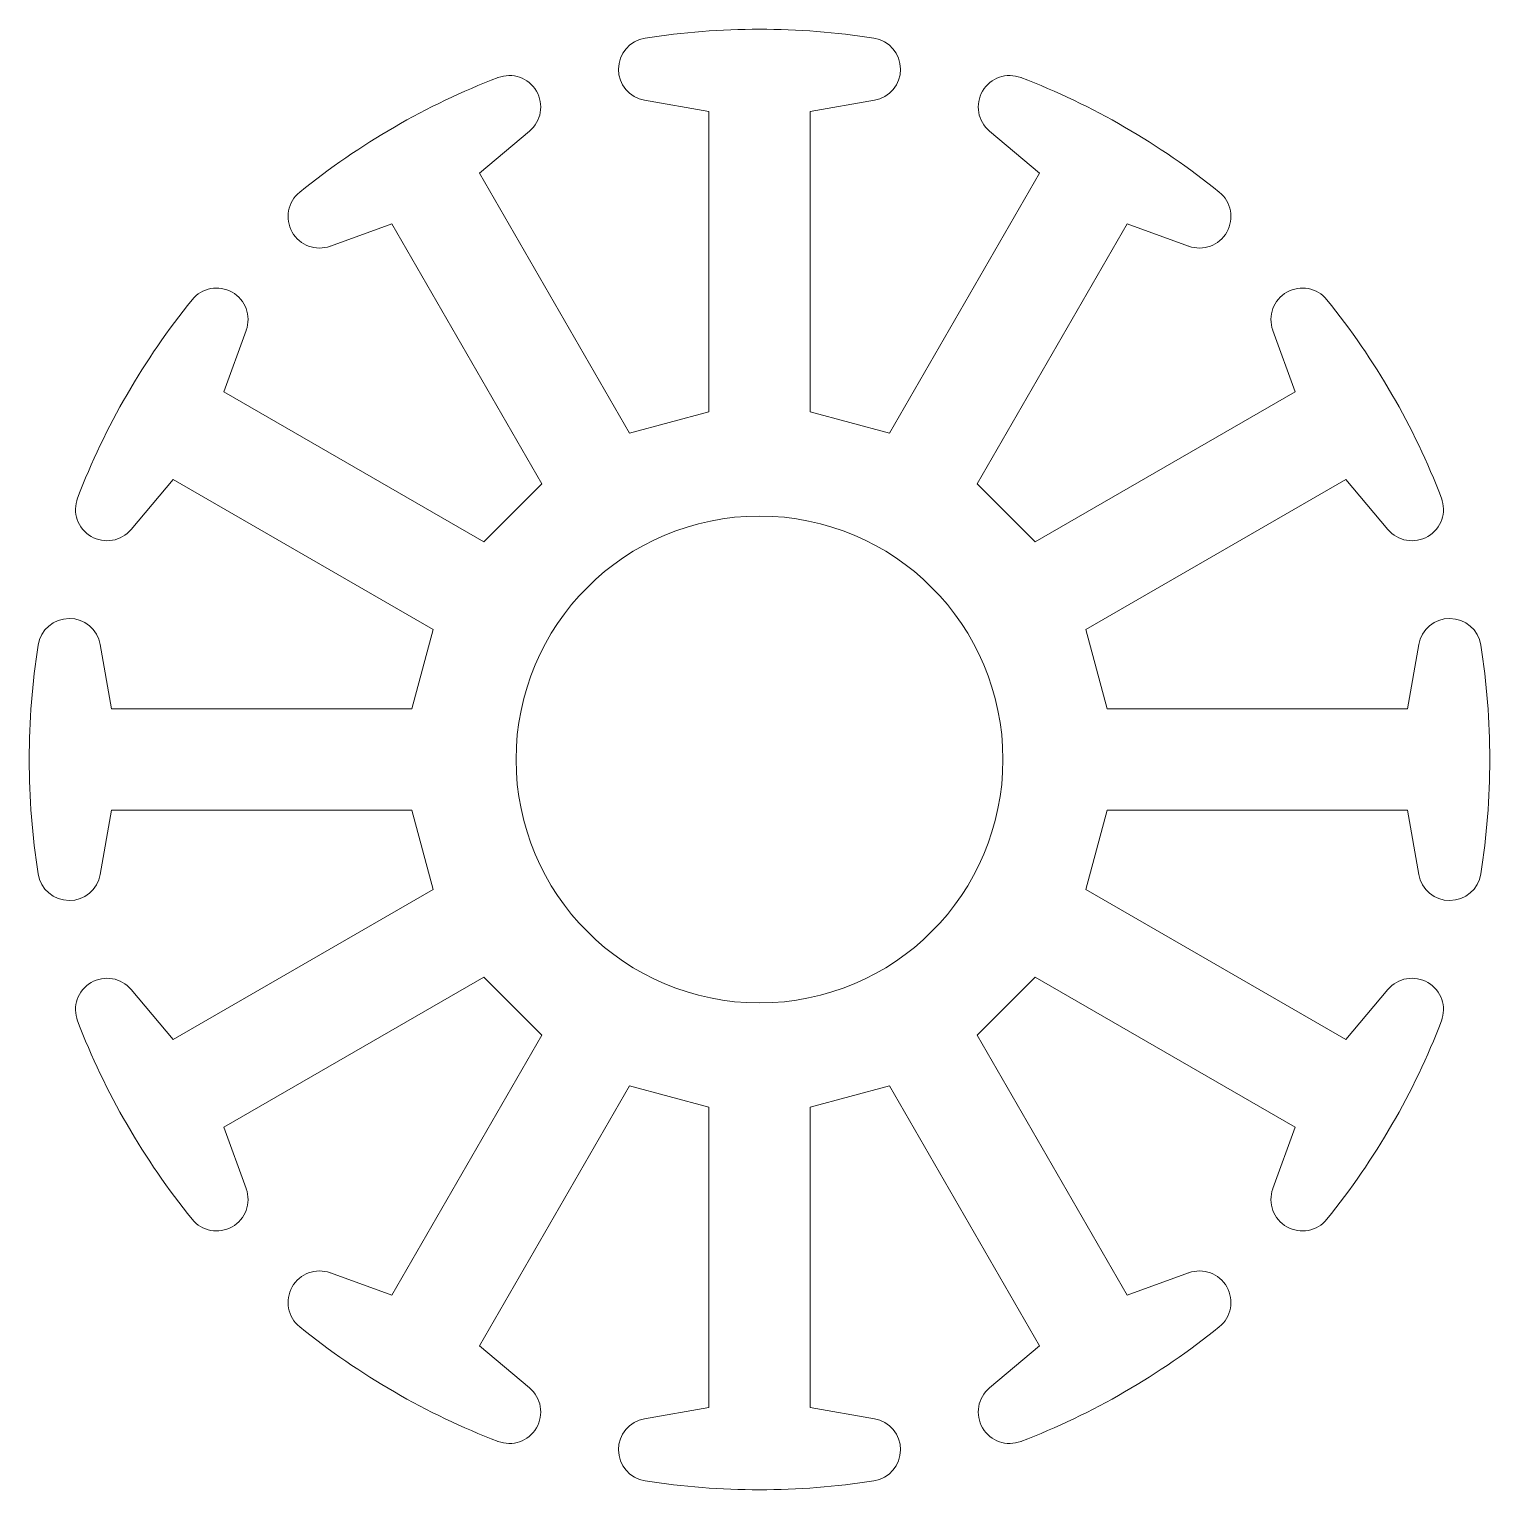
# Model space of a CAD drawing. Header units: millimetres. Extents: x -9 to 9, y -9 to 9.
import ezdxf

# ---------------------------------------------------------------- set-up
doc = ezdxf.new("R2010")
doc.units = ezdxf.units.MM

msp = doc.modelspace()

# ---------------------------------------------------------------- linework, layer by layer
at = {"color": 7, "linetype": 'Continuous', "lineweight": 15}
for p, q in [((-1.417, 8.124), (-0.625, 7.984)), ((0.625, 7.984), (1.417, 8.124)), ((-0.625, 7.984), (-0.625, 4.284)), ((0.625, 4.284), (0.625, 7.984)), ((-3.451, 7.227), (-2.835, 7.744)), ((2.835, 7.744), (3.451, 7.227)), ((-1.601, 4.023), (-3.451, 7.227)), ((3.451, 7.227), (1.601, 4.023)), ((-5.289, 6.327), (-4.533, 6.602)), ((-4.533, 6.602), (-2.683, 3.398)), ((2.683, 3.398), (4.533, 6.602)), ((4.533, 6.602), (5.289, 6.327)), ((-6.602, 4.533), (-6.327, 5.289)), ((6.327, 5.289), (6.602, 4.533)), ((-3.398, 2.683), (-6.602, 4.533)), ((6.602, 4.533), (3.398, 2.683)), ((-0.625, 4.284), (-1.601, 4.023)), ((1.601, 4.023), (0.625, 4.284)), ((-7.744, 2.835), (-7.227, 3.451)), ((-7.227, 3.451), (-4.023, 1.601)), ((4.023, 1.601), (7.227, 3.451)), ((7.227, 3.451), (7.744, 2.835)), ((-2.683, 3.398), (-3.398, 2.683)), ((3.398, 2.683), (2.683, 3.398)), ((-4.023, 1.601), (-4.284, 0.625)), ((4.284, 0.625), (4.023, 1.601)), ((-7.984, 0.625), (-8.124, 1.417)), ((8.124, 1.417), (7.984, 0.625)), ((-4.284, 0.625), (-7.984, 0.625)), ((7.984, 0.625), (4.284, 0.625)), ((-8.124, -1.417), (-7.984, -0.625)), ((-7.984, -0.625), (-4.284, -0.625)), ((-4.284, -0.625), (-4.023, -1.601)), ((4.023, -1.601), (4.284, -0.625)), ((4.284, -0.625), (7.984, -0.625)), ((7.984, -0.625), (8.124, -1.417)), ((-4.023, -1.601), (-7.227, -3.451)), ((7.227, -3.451), (4.023, -1.601)), ((-6.602, -4.533), (-3.398, -2.683)), ((-3.398, -2.683), (-2.683, -3.398)), ((2.683, -3.398), (3.398, -2.683)), ((3.398, -2.683), (6.602, -4.533)), ((-7.227, -3.451), (-7.744, -2.835)), ((7.744, -2.835), (7.227, -3.451)), ((-2.683, -3.398), (-4.533, -6.602)), ((4.533, -6.602), (2.683, -3.398)), ((-3.451, -7.227), (-1.601, -4.023)), ((-1.601, -4.023), (-0.625, -4.284)), ((0.625, -4.284), (1.601, -4.023)), ((1.601, -4.023), (3.451, -7.227)), ((-0.625, -4.284), (-0.625, -7.984)), ((0.625, -7.984), (0.625, -4.284)), ((-6.327, -5.289), (-6.602, -4.533)), ((6.602, -4.533), (6.327, -5.289)), ((-4.533, -6.602), (-5.289, -6.327)), ((5.289, -6.327), (4.533, -6.602)), ((-2.835, -7.744), (-3.451, -7.227)), ((3.451, -7.227), (2.835, -7.744)), ((-0.625, -7.984), (-1.417, -8.124)), ((1.417, -8.124), (0.625, -7.984))]:
    msp.add_line(p, q, dxfattribs=at)
msp.add_circle((0, 0), 3, dxfattribs=at)
for centre, radius, start, end in [((-1.35, 8.506), 0.388, 99.0185, 260), ((0, 0), 9, 80.9815, 99.0185), ((1.35, 8.506), 0.388, 280, 80.9815), ((0, 0), 9, 110.9815, 129.0185), ((-3.084, 8.041), 0.388, 310, 110.9815), ((3.084, 8.041), 0.388, 69.0185, 230), ((0, 0), 9, 50.9815, 69.0185), ((-5.422, 6.691), 0.388, 129.0185, 290), ((5.422, 6.691), 0.388, 250, 50.9815), ((-6.691, 5.422), 0.388, 340, 140.9815), ((6.691, 5.422), 0.388, 39.0185, 200), ((0, 0), 9, 140.9815, 159.0185), ((0, 0), 9, 20.9815, 39.0185), ((-8.041, 3.084), 0.388, 159.0185, 320), ((8.041, 3.084), 0.388, 220, 20.9815), ((-8.506, 1.35), 0.388, 10, 170.9815), ((8.506, 1.35), 0.388, 9.0185, 170), ((0, 0), 9, 170.9815, 189.0185), ((0, 0), 9, 350.9815, 9.0185), ((-8.506, -1.35), 0.388, 189.0185, 350), ((8.506, -1.35), 0.388, 190, 350.9815), ((-8.041, -3.084), 0.388, 40, 200.9815), ((8.041, -3.084), 0.388, 339.0185, 140), ((0, 0), 9, 200.9815, 219.0185), ((0, 0), 9, 320.9815, 339.0185), ((-6.691, -5.422), 0.388, 219.0185, 20), ((6.691, -5.422), 0.388, 160, 320.9815), ((-5.422, -6.691), 0.388, 70, 230.9815), ((5.422, -6.691), 0.388, 309.0185, 110), ((0, 0), 9, 230.9815, 249.0185), ((0, 0), 9, 290.9815, 309.0185), ((-3.084, -8.041), 0.388, 249.0185, 50), ((3.084, -8.041), 0.388, 130, 290.9815), ((-1.35, -8.506), 0.388, 100, 260.9815), ((1.35, -8.506), 0.388, 279.0185, 80), ((0, 0), 9, 260.9815, 279.0185)]:
    msp.add_arc(centre, radius, start, end, dxfattribs=at)

doc.saveas('drawing.dxf')
